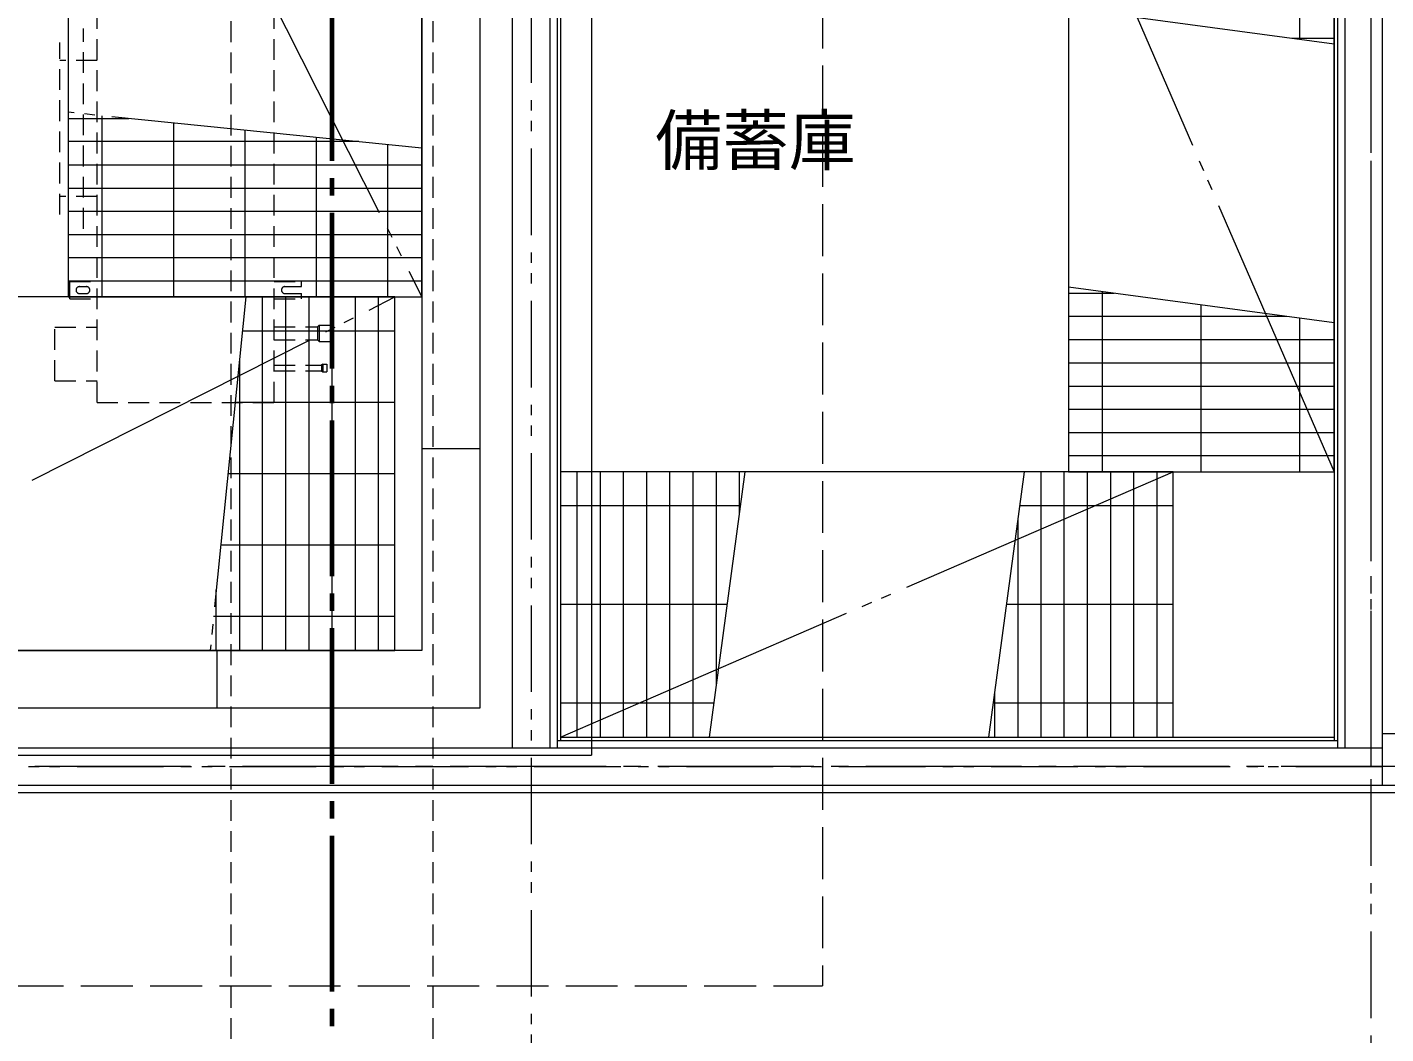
# Model space of a CAD drawing. Units: millimetres at full size, sheet at 1:30. Extents: x -16828 to 149130, y 47892 to 100313.
# Drawn here: x 5657 to 8011, y 52283 to 54028 of the extents above; entities that cross this region are included whole.
import ezdxf
from ezdxf.enums import TextEntityAlignment as Align

# ---------------------------------------------------------------- set-up
doc = ezdxf.new("R2010")
doc.units = ezdxf.units.MM
doc.header["$LTSCALE"] = 30
for name, pattern in [('CHAIN2', [12, 9, -1, 1, -1]), ('DASHED1', [1.8, 1.2, -0.6]), ('DASHED3', [4, 3, -1]), ('DOUBLE_CHAIN1', [8.8, 5, -1, 0.6, -0.6, 0.6, -1]), ('LONG_DOUBLE_CHAIN', [21.8, 18, -1, 0.6, -0.6, 0.6, -1])]:
    doc.linetypes.add(name, pattern=pattern)
for name, color, linetype, lineweight in [('0-0', 7, 'CHAIN2', 15), ('0-1', 7, 'Continuous', 15), ('2-2_間仕切り芯', 7, 'DOUBLE_CHAIN1', 15), ('2-3_間仕切り', 7, 'Continuous', 15), ('3-0_AIHO08-壁芯', 7, 'CHAIN2', 15), ('3-4_AIHO30-厨房機器', 7, 'Continuous', 15), ('3-6_AIHO33-厨房機器隠れ線', 7, 'DASHED1', 15), ('3-7_AIHO47-厨房機器アウトライン', 7, 'Continuous', 15), ('3-8_AIHO30-厨房機器LL', 7, 'Continuous', 15), ('3-9_AIHO32-厨房機器補助線', 7, 'LONG_DOUBLE_CHAIN', 15), ('4-2_AIHO20-排水溝', 7, 'Continuous', 15)]:
    doc.layers.add(name, color=color, linetype=linetype, lineweight=lineweight)
doc.layers.add('4-8_AIHO12-部屋名', color=7, linetype='Continuous')
doc.styles.add('ＭＳ ゴシック', font='')
doc.styles.get('ＭＳ ゴシック').set_extended_font_data('MS Gothic')

msp = doc.modelspace()

# ---------------------------------------------------------------- linework, layer by layer
at = {"layer": '0-0', "color": 1, "lineweight": 60}
msp.add_line((6184.96, 68105.86), (6184.96, 49250.86), dxfattribs=at)
at = {"layer": '0-1', "linetype": 'DASHED3'}
for p in [(7034.96, 55400.86), (-490.04, 52365.86)]:
    msp.add_line(p, (7034.96, 52365.86), dxfattribs=at)
at = {"layer": '0-1', "linetype": 'DASHED1'}
for p, q in [((6009.96, 55225.86), (6009.96, 51225.86)), ((6359.96, 55225.86), (6359.96, 51225.86))]:
    msp.add_line(p, q, dxfattribs=at)
at = {"layer": '0-1'}
for p in [(6634.96, 55225.86), (-90.04, 52765.86)]:
    msp.add_line(p, (6634.96, 52765.86), dxfattribs=at)
at = {"layer": '2-2_間仕切り芯'}
for p, q in [((7984.96, 59059.84), (7984.96, 50005.86)), ((6529.96, 56721.19), (6529.96, 50005.86)), ((-1120.67, 52745.86), (29227.98, 52745.86))]:
    msp.add_line(p, q, dxfattribs=at)
at = {"layer": '2-3_間仕切り'}
for p, q in [((6562.46, 55853.36), (6562.46, 52778.36)), ((6497.46, 55788.36), (6497.46, 52778.36)), ((7939.96, 55768.36), (7939.96, 52778.36)), ((8004.96, 55768.36), (8004.96, 52713.36)), ((6574.96, 54413.36), (6574.96, 52778.36)), ((7927.46, 54413.36), (7927.46, 52778.36)), ((6580.96, 54400.86), (6580.96, 52790.86)), ((7921.46, 54400.86), (7921.46, 52790.86)), ((6574.96, 52790.86), (7927.46, 52790.86)), ((6580.96, 52796.86), (7921.46, 52796.86)), ((8004.96, 52803.36), (8654.96, 52803.36)), ((-402.54, 52778.36), (8004.96, 52778.36)), ((-480.04, 52700.86), (8654.96, 52700.86)), ((-467.54, 52713.36), (8654.96, 52713.36))]:
    msp.add_line(p, q, dxfattribs=at)
at = {"layer": '3-0_AIHO08-壁芯'}
for p, q in [((7984.96, 55895.86), (7984.96, 52745.86)), ((28259.96, 52745.86), (-115.04, 52745.86))]:
    msp.add_line(p, q, dxfattribs=at)
at = {"layer": '3-4_AIHO30-厨房機器'}
for p, q in [((5727.96, 54771.86), (5727.96, 53559.86)), ((6340.96, 53559.86), (6340.96, 54771.86)), ((7461.46, 54318.84), (7461.46, 53256.84)), ((7921.46, 53256.84), (7921.46, 54318.84)), ((6293.96, 53559.86), (5081.96, 53559.86)), ((5727.96, 53559.86), (6340.96, 53559.86)), ((6293.96, 52946.86), (6293.96, 53559.86)), ((6440.96, 53296.86), (6340.96, 53296.86)), ((6580.96, 53256.86), (6580.96, 52796.86)), ((7642.96, 53256.86), (6580.96, 53256.86)), ((7461.46, 53256.84), (7921.46, 53256.84)), ((7642.96, 52796.86), (7642.96, 53256.86)), ((5081.96, 52946.86), (6293.96, 52946.86)), ((5985.96, 52846.86), (5985.96, 52946.86)), ((6580.96, 52796.86), (7642.96, 52796.86))]:
    msp.add_line(p, q, dxfattribs=at)
msp.add_lwpolyline([(3160.96, 55871.86), (5660.96, 55871.86), (5660.96, 55046.86), (6440.96, 55046.86), (6440.96, 52846.86), (3160.96, 52846.86)], close=True, dxfattribs=at)
msp.add_lwpolyline([(5210.46, 55771.86), (5560.96, 55771.86), (5560.96, 54946.86), (6340.96, 54946.86), (6340.96, 52946.86), (3260.96, 52946.86), (3260.96, 55771.86), (4311.46, 55771.86)], dxfattribs=at)
at = {"layer": '3-6_AIHO33-厨房機器隠れ線'}
for p, q in [((5777.96, 53376.86), (5777.96, 54716.86)), ((5777.96, 53376.86), (5777.96, 54716.86)), ((6084.96, 53376.86), (6084.96, 54716.86)), ((6084.96, 53376.86), (6084.96, 54716.86)), ((5728.46, 53678.21), (5728.46, 54025.51)), ((5754.46, 53678.21), (5754.46, 54025.51)), ((5713.16, 53702.86), (5713.16, 54000.86)), ((5777.96, 53969.57), (5713.16, 53969.57)), ((5777.96, 53734.15), (5713.16, 53734.15)), ((5730.46, 53586.86), (5777.96, 53586.86)), ((5730.46, 53556.86), (5730.46, 53586.86)), ((6084.96, 53586.86), (6132.46, 53586.86)), ((6132.46, 53577.86), (6132.46, 53586.86)), ((5747.46, 53577.86), (5759.46, 53577.86)), ((5747.46, 53565.86), (5759.46, 53565.86)), ((6103.46, 53577.86), (6132.46, 53577.86)), ((6103.46, 53565.86), (6132.46, 53565.86)), ((5730.46, 53556.86), (5777.96, 53556.86)), ((6084.96, 53507.96), (6159.96, 53507.96)), ((6162.96, 53510.96), (6159.96, 53507.96)), ((6159.96, 53507.96), (6159.96, 53485.76)), ((6162.96, 53510.96), (6184.96, 53510.96)), ((6162.96, 53510.96), (6162.96, 53482.76)), ((6184.96, 53510.96), (6184.96, 53482.76)), ((6084.96, 53485.76), (6159.96, 53485.76)), ((6162.96, 53482.76), (6159.96, 53485.76)), ((6162.96, 53482.76), (6184.96, 53482.76)), ((6084.96, 53441.62), (6166.96, 53441.62)), ((6084.96, 53432.1), (6166.96, 53432.1)), ((6168.96, 53443.62), (6166.96, 53441.62)), ((6168.96, 53443.62), (6168.96, 53430.1)), ((6168.96, 53443.62), (6175.96, 53443.62)), ((6168.96, 53430.1), (6175.96, 53430.1)), ((6175.96, 53443.62), (6175.96, 53430.1)), ((5704.96, 53414.36), (5777.96, 53414.36)), ((5777.96, 53376.86), (6084.96, 53376.86)), ((5777.96, 53376.86), (6084.96, 53376.86))]:
    msp.add_line(p, q, dxfattribs=at)
for points in [[(6084.96, 53556.86), (6132.46, 53556.86), (6132.46, 53565.86)], [(5704.96, 53414.36), (5704.96, 53507.36), (5777.96, 53507.36)], [(6166.96, 53441.62), (6166.96, 53432.1), (6168.96, 53430.1)]]:
    msp.add_lwpolyline(points, dxfattribs=at)
for centre, start, end in [((5747.46, 53571.86), 90, 270), ((5759.46, 53571.86), 270, 90), ((6103.46, 53571.86), 90, 270)]:
    msp.add_arc(centre, 6, start, end, dxfattribs=at)
at = {"layer": '3-7_AIHO47-厨房機器アウトライン'}
for p, q in [((5727.96, 54771.86), (5727.96, 53559.86)), ((6340.96, 53559.86), (6340.96, 54771.86)), ((7461.46, 54318.84), (7461.46, 53256.84)), ((7921.46, 53256.84), (7921.46, 54318.84)), ((6293.96, 53559.86), (5081.96, 53559.86)), ((5727.96, 53559.86), (6340.96, 53559.86)), ((6293.96, 52946.86), (6293.96, 53559.86)), ((6580.96, 53256.86), (6580.96, 52796.86)), ((7642.96, 53256.86), (6580.96, 53256.86)), ((7461.46, 53256.84), (7921.46, 53256.84)), ((7642.96, 52796.86), (7642.96, 53256.86)), ((5081.96, 52946.86), (6293.96, 52946.86)), ((6580.96, 52796.86), (7642.96, 52796.86))]:
    msp.add_line(p, q, dxfattribs=at)
at = {"layer": '3-8_AIHO30-厨房機器LL'}
for p, q in [((7862.46, 54006.67), (7862.46, 54318.84)), ((7848.79, 54008.51), (7921.46, 54008.51)), ((5727.96, 53869.33), (5833.26, 53869.33)), ((5786.96, 53559.86), (5786.96, 53874.01)), ((5910.71, 53559.86), (5910.71, 53861.51)), ((6034.46, 53559.86), (6034.46, 53849.01)), ((6231.25, 53829.13), (5727.96, 53829.13)), ((6158.21, 53559.86), (6158.21, 53836.51)), ((6281.96, 53559.86), (6281.96, 53824.01)), ((5727.96, 53788.93), (6340.96, 53788.93)), ((5727.96, 53748.73), (6340.96, 53748.73)), ((5727.96, 53708.53), (6340.96, 53708.53)), ((5727.96, 53668.33), (6340.96, 53668.33)), ((5727.96, 53628.13), (6340.96, 53628.13)), ((5727.96, 53587.93), (6340.96, 53587.93)), ((7461.46, 53566.31), (7540.48, 53566.31)), ((7520.46, 53256.84), (7520.46, 53569)), ((6064.89, 52946.86), (6064.89, 53559.86)), ((6105.09, 52946.86), (6105.09, 53559.86)), ((6145.29, 52946.86), (6145.29, 53559.86)), ((6185.49, 52946.86), (6185.49, 53559.86)), ((6225.69, 52946.86), (6225.69, 53559.86)), ((6265.89, 52946.86), (6265.89, 53559.86)), ((7691.46, 53256.84), (7691.46, 53545.99)), ((7839.13, 53526.11), (7461.46, 53526.11)), ((7862.46, 53256.84), (7862.46, 53522.97)), ((6293.96, 53500.86), (6029.81, 53500.86)), ((7461.46, 53485.91), (7921.46, 53485.91)), ((6024.69, 53450.15), (6024.69, 52946.86)), ((7461.46, 53445.71), (7921.46, 53445.71)), ((7461.46, 53405.51), (7921.46, 53405.51)), ((6293.96, 53377.11), (6017.31, 53377.11)), ((7461.46, 53365.31), (7921.46, 53365.31)), ((7461.46, 53325.11), (7921.46, 53325.11)), ((7461.46, 53284.91), (7921.46, 53284.91)), ((6609.89, 52796.86), (6609.89, 53256.86)), ((6650.09, 52796.86), (6650.09, 53256.86)), ((6690.29, 52796.86), (6690.29, 53256.86)), ((6730.49, 52796.86), (6730.49, 53256.86)), ((6770.69, 52796.86), (6770.69, 53256.86)), ((6810.89, 52796.86), (6810.89, 53256.86)), ((6851.09, 52885.54), (6851.09, 53256.86)), ((6891.29, 53184.19), (6891.29, 53256.86)), ((7413.89, 52796.86), (7413.89, 53256.86)), ((7454.09, 52796.86), (7454.09, 53256.86)), ((7494.29, 52796.86), (7494.29, 53256.86)), ((7534.49, 52796.86), (7534.49, 53256.86)), ((7574.69, 52796.86), (7574.69, 53256.86)), ((7614.89, 52796.86), (7614.89, 53256.86)), ((6293.96, 53253.36), (6004.81, 53253.36)), ((6893.13, 53197.86), (6580.96, 53197.86)), ((7642.96, 53197.86), (7376.83, 53197.86)), ((7373.69, 53174.53), (7373.69, 52796.86)), ((6293.96, 53129.61), (5992.31, 53129.61)), ((5984.49, 52946.86), (5984.49, 53052.16)), ((6870.11, 53026.86), (6580.96, 53026.86)), ((7642.96, 53026.86), (7353.81, 53026.86)), ((6293.96, 53005.86), (5979.81, 53005.86)), ((7333.49, 52796.86), (7333.49, 52875.88)), ((6847.09, 52855.86), (6580.96, 52855.86)), ((7642.96, 52855.86), (7330.79, 52855.86))]:
    msp.add_line(p, q, dxfattribs=at)
at = {"layer": '3-9_AIHO32-厨房機器補助線'}
for p, q in [((5727.96, 54771.86), (6340.96, 53559.86)), ((7461.46, 54318.84), (7921.46, 53256.84)), ((7461.46, 54060.65), (7921.46, 53998.73)), ((6340.96, 53818.05), (5727.96, 53879.97)), ((7921.46, 53515.03), (7461.46, 53576.95)), ((5081.96, 52946.86), (6293.96, 53559.86)), ((6035.77, 53559.86), (5973.85, 52946.86)), ((6580.96, 52796.86), (7642.96, 53256.86)), ((6839.15, 52796.86), (6901.07, 53256.86)), ((7384.77, 53256.86), (7322.85, 52796.86))]:
    msp.add_line(p, q, dxfattribs=at)
at = {"layer": '4-2_AIHO20-排水溝'}
msp.add_lwpolyline([(5160.96, 55871.86), (5660.96, 55871.86), (5660.96, 55046.86), (6440.96, 55046.86), (6440.96, 52846.86), (3160.96, 52846.86)], dxfattribs=at)

# ---------------------------------------------------------------- texts
at = {"layer": '4-8_AIHO12-部屋名', "style": 'ＭＳ ゴシック'}
msp.add_text('備蓄庫', height=84.92, dxfattribs=at).set_placement((6745.12, 53763.54), align=Align.BOTTOM_LEFT)

doc.saveas('drawing.dxf')
